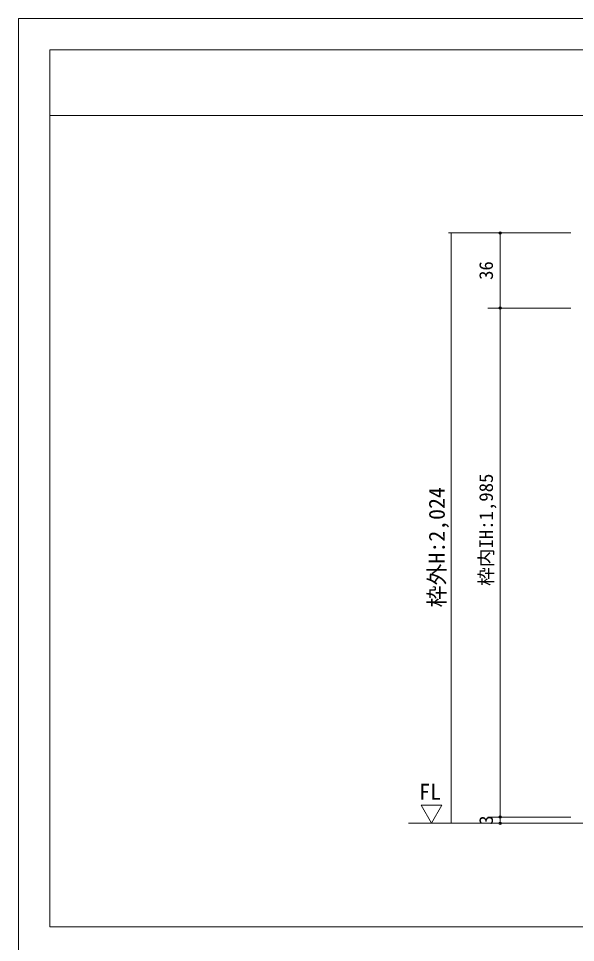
# Model space of a CAD drawing. Units: millimetres on the paper, enlarged 10 times, with parts at other scales. Extents: x -1985 to 2015, y -1370 to 1400.
# Drawn here: x -1985 to -1094, y -78 to 1400 of the extents above; entities that cross this region are included whole.
import ezdxf
from ezdxf.enums import TextEntityAlignment as Align

# ---------------------------------------------------------------- set-up
doc = ezdxf.new("R2010")
doc.units = ezdxf.units.MM
doc.header["$LTSCALE"] = 10
doc.header["$PDMODE"] = 32
doc.header["$PDSIZE"] = 4
doc.layers.add('1-1_0', color=7, linetype='Continuous', lineweight=20)
doc.layers.add('2-1', color=7, linetype='Continuous', lineweight=18)
doc.styles.add('ＭＳ ゴシック', font='')
doc.styles.get('ＭＳ ゴシック').set_extended_font_data('MS Gothic')

msp = doc.modelspace()

# ---------------------------------------------------------------- linework, layer by layer
at = {"layer": '1-1_0'}
for p, q in [((-1935, 1350), (395, 1350)), ((-1935, 1350), (395, 1350)), ((-1935, 1245), (395, 1245)), ((-1935, 1245), (395, 1245))]:
    msp.add_line(p, q, dxfattribs=at)
msp.add_lwpolyline([(-1985, -1370), (2015, -1370), (2015, 1400), (-1985, 1400)], close=True, dxfattribs=at)
msp.add_lwpolyline([(395, -52.5), (-1935, -52.5), (-1935, 1350)], dxfattribs=at)
msp.add_lwpolyline([(395, -52.5), (-1935, -52.5), (-1935, 1350)], dxfattribs=at)
at = {"layer": '2-1', "color": 4, "lineweight": 9}
for p, q in [((-1101.67, 1057), (-1297.25, 1057)), ((-1293.08, 1057), (-1293.08, 113.18)), ((-1234.74, 1057), (-1101.67, 1057)), ((-1214.74, 1057), (-1214.74, 937)), ((-1234.74, 937), (-1101.67, 937)), ((-1214.74, 937), (-1214.74, 123.18)), ((-1341.27, 141.87), (-1324.57, 113.18)), ((-1308.08, 141.87), (-1341.27, 141.87)), ((-1324.57, 113.18), (-1308.08, 141.87)), ((-1234.74, 123.18), (-1101.67, 123.18)), ((-1214.74, 123.18), (-1214.74, 113.18)), ((-1056.67, 113.18), (-1361.42, 113.18)), ((-1234.74, 113.18), (-1101.67, 113.18))]:
    msp.add_line(p, q, dxfattribs=at)
for start, end in [(90, 270), (270, 90)]:
    msp.add_arc((-1293.08, 1057), 0.521, start, end, dxfattribs=at)
at = {"layer": '2-1', "color": 4}
for p in [(-1214.74, 1057), (-1214.74, 937), (-1214.74, 123.18), (-1214.74, 113.18)]:
    msp.add_point(p, dxfattribs=at)

# ---------------------------------------------------------------- texts
at = {"layer": '2-1', "style": 'ＭＳ ゴシック'}
for s, height, p in [('36', 21.99, (-1219.74, 982)), ('枠内IH:1,985', 21.99, (-1219.74, 492.59)), ('枠外H:2,024', 25.66, (-1295.58, 458.42)), ('3', 21.99, (-1219.74, 110.68))]:
    msp.add_text(s, height=height, rotation=90, dxfattribs=at).set_placement(p, align=Align.BOTTOM_LEFT)
msp.add_text('FL', height=25.66, dxfattribs=at).set_placement((-1344.23, 142.98), align=Align.BOTTOM_LEFT)

doc.saveas('drawing.dxf')
